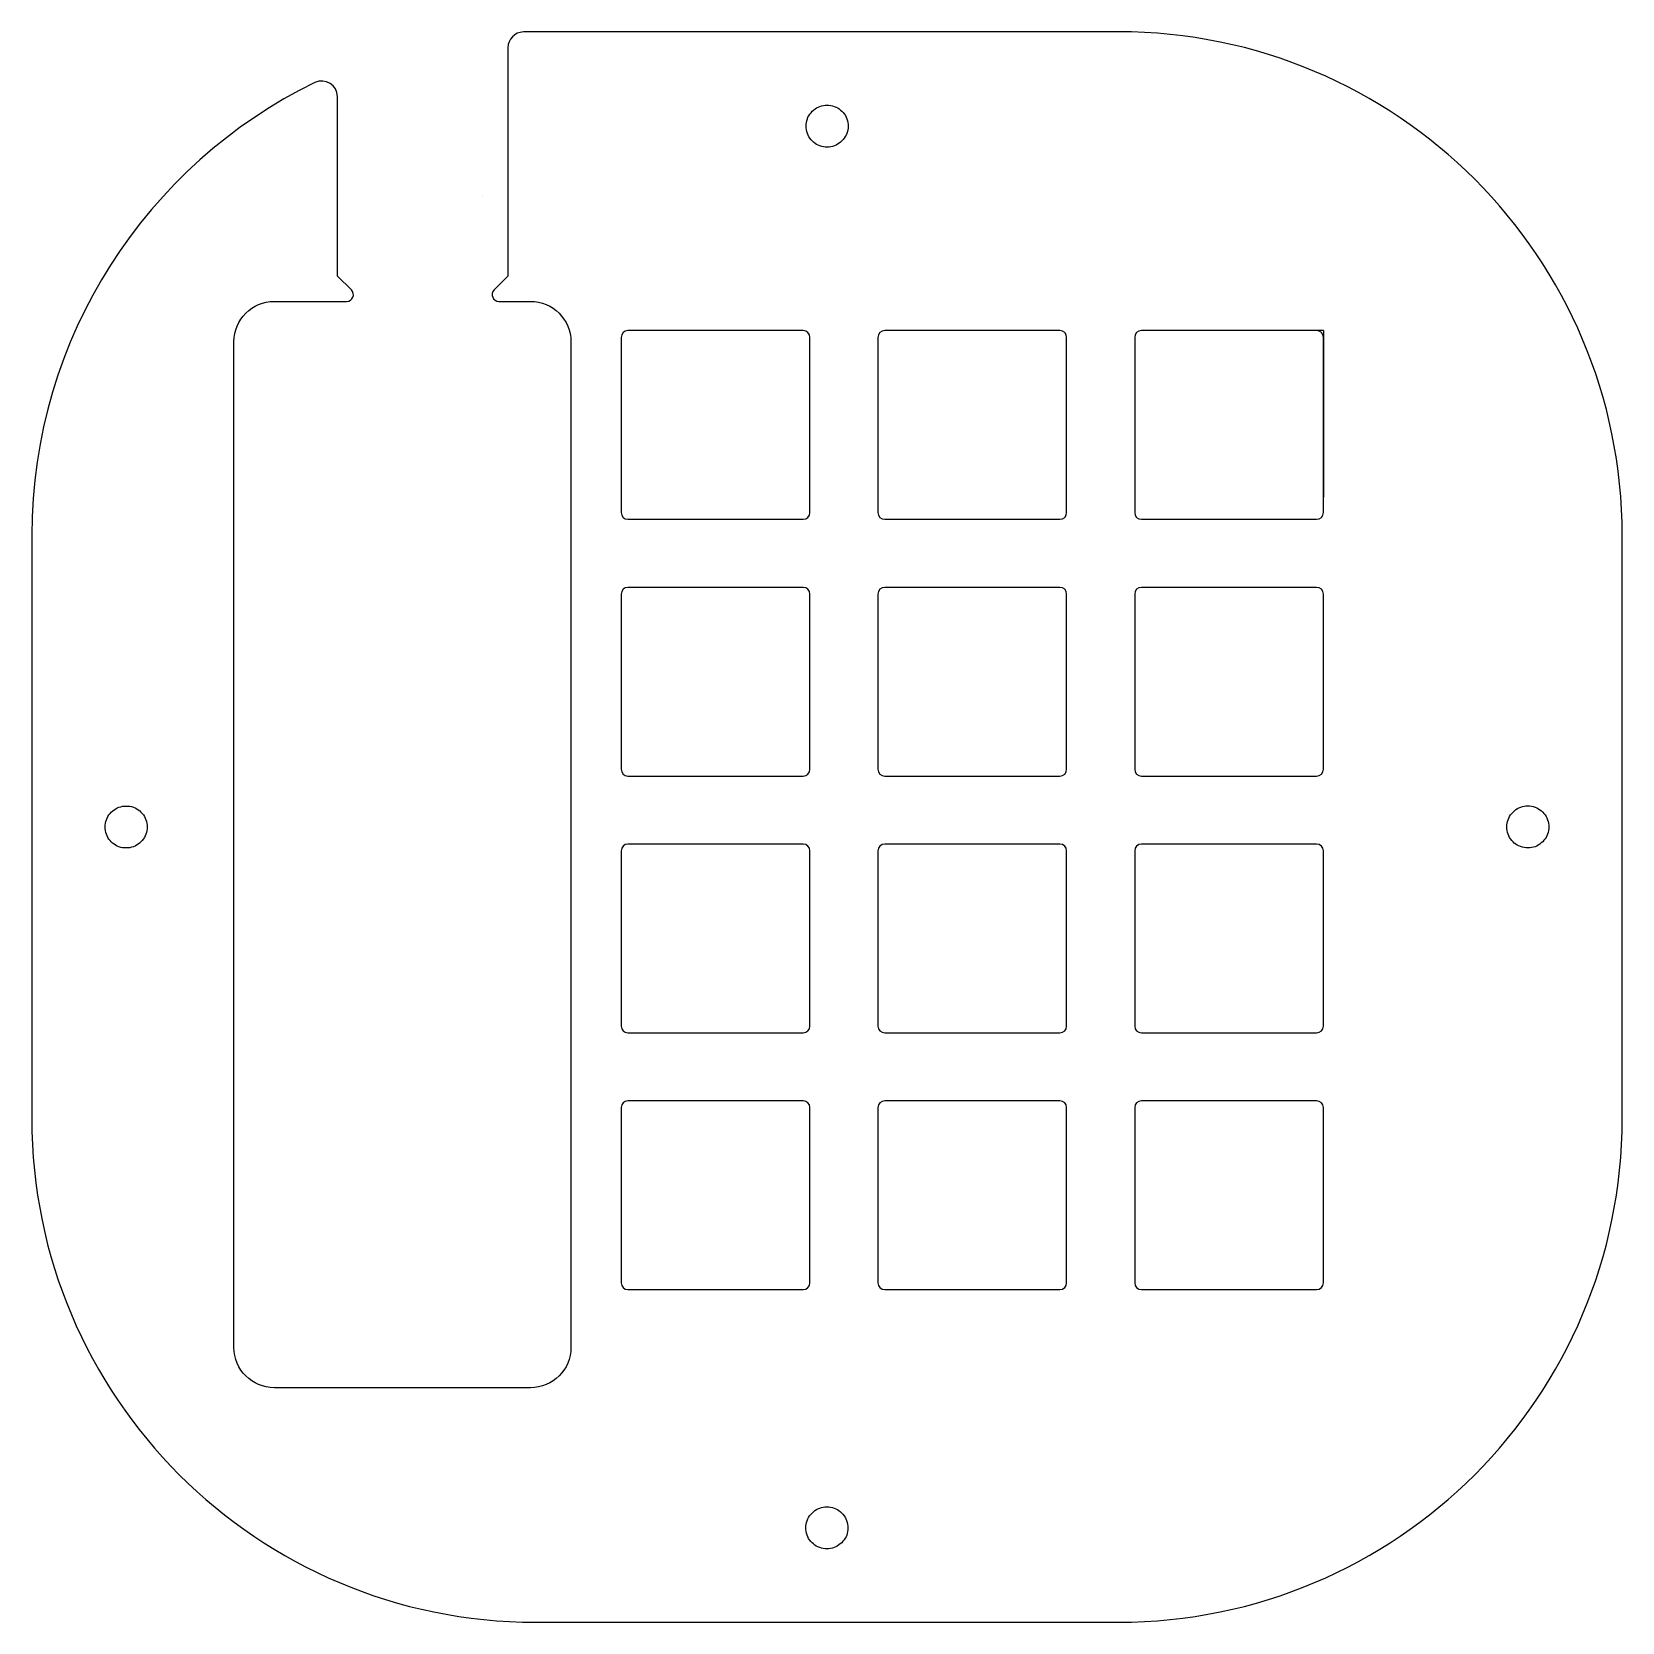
# Model space of a CAD drawing. Header units: millimetres. Extents: x 0 to 118, y 82 to 200.
import ezdxf

# ---------------------------------------------------------------- set-up
doc = ezdxf.new("R2010")
doc.units = ezdxf.units.MM
doc.header["$MEASUREMENT"] = 0
doc.layers.add('plate', color=7, linetype='Continuous')

# ---------------------------------------------------------------- blocks, each defined once
blk = doc.blocks.new('block 2')
at = {"layer": 'plate', "color": 5, "lineweight": 25, "true_color": 0x0000ff}
blk.add_open_spline([(43.73, 164.33), (43.73, 164.05), (43.95, 163.83), (44.23, 163.83)], degree=3, dxfattribs=at)
blk = doc.blocks.new('block 3')
at = {"layer": 'plate', "color": 5, "lineweight": 25, "true_color": 0x0000ff}
blk.add_open_spline([(57.23, 163.83), (57.51, 163.83), (57.73, 164.05), (57.73, 164.33)], degree=3, dxfattribs=at)
blk = doc.blocks.new('block 4')
at = {"layer": 'plate', "color": 5, "lineweight": 25, "true_color": 0x0000ff}
blk.add_open_spline([(57.73, 177.33), (57.73, 177.61), (57.51, 177.83), (57.23, 177.83)], degree=3, dxfattribs=at)
blk = doc.blocks.new('block 5')
at = {"layer": 'plate', "color": 5, "lineweight": 25, "true_color": 0x0000ff}
blk.add_open_spline([(44.23, 177.83), (43.95, 177.83), (43.73, 177.61), (43.73, 177.33)], degree=3, dxfattribs=at)
blk = doc.blocks.new('block 6')
at = {"layer": 'plate', "color": 5, "lineweight": 25, "true_color": 0x0000ff}
blk.add_lwpolyline([(44.23, 163.83), (57.23, 163.83)], dxfattribs=at)
blk = doc.blocks.new('block 7')
at = {"layer": 'plate', "color": 5, "lineweight": 25, "true_color": 0x0000ff}
blk.add_lwpolyline([(57.23, 177.83), (44.23, 177.83)], dxfattribs=at)
blk = doc.blocks.new('block 8')
at = {"layer": 'plate', "color": 5, "lineweight": 25, "true_color": 0x0000ff}
blk.add_lwpolyline([(57.73, 164.33), (57.73, 177.33)], dxfattribs=at)
blk = doc.blocks.new('block 9')
at = {"layer": 'plate', "color": 5, "lineweight": 25, "true_color": 0x0000ff}
blk.add_lwpolyline([(43.73, 177.33), (43.73, 164.33)], dxfattribs=at)
blk = doc.blocks.new('block 10')
at = {"layer": 'plate', "color": 5, "lineweight": 25, "true_color": 0x0000ff}
blk.add_open_spline([(62.78, 164.33), (62.78, 164.05), (63, 163.83), (63.28, 163.83)], degree=3, dxfattribs=at)
blk = doc.blocks.new('block 11')
at = {"layer": 'plate', "color": 5, "lineweight": 25, "true_color": 0x0000ff}
blk.add_open_spline([(76.28, 163.83), (76.56, 163.83), (76.78, 164.05), (76.78, 164.33)], degree=3, dxfattribs=at)
blk = doc.blocks.new('block 12')
at = {"layer": 'plate', "color": 5, "lineweight": 25, "true_color": 0x0000ff}
blk.add_open_spline([(76.78, 177.33), (76.78, 177.61), (76.56, 177.83), (76.28, 177.83)], degree=3, dxfattribs=at)
blk = doc.blocks.new('block 13')
at = {"layer": 'plate', "color": 5, "lineweight": 25, "true_color": 0x0000ff}
blk.add_open_spline([(63.28, 177.83), (63, 177.83), (62.78, 177.61), (62.78, 177.33)], degree=3, dxfattribs=at)
blk = doc.blocks.new('block 14')
at = {"layer": 'plate', "color": 5, "lineweight": 25, "true_color": 0x0000ff}
blk.add_lwpolyline([(63.28, 163.83), (76.28, 163.83)], dxfattribs=at)
blk = doc.blocks.new('block 15')
at = {"layer": 'plate', "color": 5, "lineweight": 25, "true_color": 0x0000ff}
blk.add_lwpolyline([(76.28, 177.83), (63.28, 177.83)], dxfattribs=at)
blk = doc.blocks.new('block 16')
at = {"layer": 'plate', "color": 5, "lineweight": 25, "true_color": 0x0000ff}
blk.add_lwpolyline([(76.78, 164.33), (76.78, 177.33)], dxfattribs=at)
blk = doc.blocks.new('block 17')
at = {"layer": 'plate', "color": 5, "lineweight": 25, "true_color": 0x0000ff}
blk.add_lwpolyline([(62.78, 177.33), (62.78, 164.33)], dxfattribs=at)
blk = doc.blocks.new('block 18')
at = {"layer": 'plate', "color": 5, "lineweight": 25, "true_color": 0x0000ff}
blk.add_open_spline([(81.83, 164.33), (81.83, 164.05), (82.05, 163.83), (82.33, 163.83)], degree=3, dxfattribs=at)
blk = doc.blocks.new('block 19')
at = {"layer": 'plate', "color": 5, "lineweight": 25, "true_color": 0x0000ff}
blk.add_open_spline([(95.33, 163.83), (95.61, 163.83), (95.83, 164.05), (95.83, 164.33)], degree=3, dxfattribs=at)
blk = doc.blocks.new('block 20')
at = {"layer": 'plate', "color": 5, "lineweight": 25, "true_color": 0x0000ff}
blk.add_open_spline([(95.83, 177.33), (95.83, 177.61), (95.61, 177.83), (95.33, 177.83)], degree=3, dxfattribs=at)
blk = doc.blocks.new('block 21')
at = {"layer": 'plate', "color": 5, "lineweight": 25, "true_color": 0x0000ff}
blk.add_open_spline([(82.33, 177.83), (82.05, 177.83), (81.83, 177.61), (81.83, 177.33)], degree=3, dxfattribs=at)
blk = doc.blocks.new('block 22')
at = {"layer": 'plate', "color": 5, "lineweight": 25, "true_color": 0x0000ff}
blk.add_lwpolyline([(82.33, 163.83), (95.33, 163.83)], dxfattribs=at)
blk = doc.blocks.new('block 23')
at = {"layer": 'plate', "color": 5, "lineweight": 25, "true_color": 0x0000ff}
blk.add_lwpolyline([(95.33, 177.83), (82.33, 177.83)], dxfattribs=at)
blk = doc.blocks.new('block 24')
at = {"layer": 'plate', "color": 5, "lineweight": 25, "true_color": 0x0000ff}
blk.add_lwpolyline([(95.83, 164.33), (95.83, 177.33)], dxfattribs=at)
blk = doc.blocks.new('block 25')
at = {"layer": 'plate', "color": 5, "lineweight": 25, "true_color": 0x0000ff}
blk.add_lwpolyline([(81.83, 177.33), (81.83, 164.33)], dxfattribs=at)
blk = doc.blocks.new('block 26')
at = {"layer": 'plate', "color": 5, "lineweight": 25, "true_color": 0x0000ff}
blk.add_open_spline([(43.73, 145.28), (43.73, 145), (43.95, 144.78), (44.23, 144.78)], degree=3, dxfattribs=at)
blk = doc.blocks.new('block 27')
at = {"layer": 'plate', "color": 5, "lineweight": 25, "true_color": 0x0000ff}
blk.add_open_spline([(57.23, 144.78), (57.51, 144.78), (57.73, 145), (57.73, 145.28)], degree=3, dxfattribs=at)
blk = doc.blocks.new('block 28')
at = {"layer": 'plate', "color": 5, "lineweight": 25, "true_color": 0x0000ff}
blk.add_open_spline([(57.73, 158.28), (57.73, 158.56), (57.51, 158.78), (57.23, 158.78)], degree=3, dxfattribs=at)
blk = doc.blocks.new('block 29')
at = {"layer": 'plate', "color": 5, "lineweight": 25, "true_color": 0x0000ff}
blk.add_open_spline([(44.23, 158.78), (43.95, 158.78), (43.73, 158.56), (43.73, 158.28)], degree=3, dxfattribs=at)
blk = doc.blocks.new('block 30')
at = {"layer": 'plate', "color": 5, "lineweight": 25, "true_color": 0x0000ff}
blk.add_lwpolyline([(44.23, 144.78), (57.23, 144.78)], dxfattribs=at)
blk = doc.blocks.new('block 31')
at = {"layer": 'plate', "color": 5, "lineweight": 25, "true_color": 0x0000ff}
blk.add_lwpolyline([(57.23, 158.78), (44.23, 158.78)], dxfattribs=at)
blk = doc.blocks.new('block 32')
at = {"layer": 'plate', "color": 5, "lineweight": 25, "true_color": 0x0000ff}
blk.add_lwpolyline([(57.73, 145.28), (57.73, 158.28)], dxfattribs=at)
blk = doc.blocks.new('block 33')
at = {"layer": 'plate', "color": 5, "lineweight": 25, "true_color": 0x0000ff}
blk.add_lwpolyline([(43.73, 158.28), (43.73, 145.28)], dxfattribs=at)
blk = doc.blocks.new('block 34')
at = {"layer": 'plate', "color": 5, "lineweight": 25, "true_color": 0x0000ff}
blk.add_open_spline([(62.78, 145.28), (62.78, 145), (63, 144.78), (63.28, 144.78)], degree=3, dxfattribs=at)
blk = doc.blocks.new('block 35')
at = {"layer": 'plate', "color": 5, "lineweight": 25, "true_color": 0x0000ff}
blk.add_open_spline([(76.28, 144.78), (76.56, 144.78), (76.78, 145), (76.78, 145.28)], degree=3, dxfattribs=at)
blk = doc.blocks.new('block 36')
at = {"layer": 'plate', "color": 5, "lineweight": 25, "true_color": 0x0000ff}
blk.add_open_spline([(76.78, 158.28), (76.78, 158.56), (76.56, 158.78), (76.28, 158.78)], degree=3, dxfattribs=at)
blk = doc.blocks.new('block 37')
at = {"layer": 'plate', "color": 5, "lineweight": 25, "true_color": 0x0000ff}
blk.add_open_spline([(63.28, 158.78), (63, 158.78), (62.78, 158.56), (62.78, 158.28)], degree=3, dxfattribs=at)
blk = doc.blocks.new('block 38')
at = {"layer": 'plate', "color": 5, "lineweight": 25, "true_color": 0x0000ff}
blk.add_lwpolyline([(63.28, 144.78), (76.28, 144.78)], dxfattribs=at)
blk = doc.blocks.new('block 39')
at = {"layer": 'plate', "color": 5, "lineweight": 25, "true_color": 0x0000ff}
blk.add_lwpolyline([(76.28, 158.78), (63.28, 158.78)], dxfattribs=at)
blk = doc.blocks.new('block 40')
at = {"layer": 'plate', "color": 5, "lineweight": 25, "true_color": 0x0000ff}
blk.add_lwpolyline([(76.78, 145.28), (76.78, 158.28)], dxfattribs=at)
blk = doc.blocks.new('block 41')
at = {"layer": 'plate', "color": 5, "lineweight": 25, "true_color": 0x0000ff}
blk.add_lwpolyline([(62.78, 158.28), (62.78, 145.28)], dxfattribs=at)
blk = doc.blocks.new('block 42')
at = {"layer": 'plate', "color": 5, "lineweight": 25, "true_color": 0x0000ff}
blk.add_open_spline([(81.83, 145.28), (81.83, 145), (82.05, 144.78), (82.33, 144.78)], degree=3, dxfattribs=at)
blk = doc.blocks.new('block 43')
at = {"layer": 'plate', "color": 5, "lineweight": 25, "true_color": 0x0000ff}
blk.add_open_spline([(95.33, 144.78), (95.61, 144.78), (95.83, 145), (95.83, 145.28)], degree=3, dxfattribs=at)
blk = doc.blocks.new('block 44')
at = {"layer": 'plate', "color": 5, "lineweight": 25, "true_color": 0x0000ff}
blk.add_open_spline([(95.83, 158.28), (95.83, 158.56), (95.61, 158.78), (95.33, 158.78)], degree=3, dxfattribs=at)
blk = doc.blocks.new('block 45')
at = {"layer": 'plate', "color": 5, "lineweight": 25, "true_color": 0x0000ff}
blk.add_open_spline([(82.33, 158.78), (82.05, 158.78), (81.83, 158.56), (81.83, 158.28)], degree=3, dxfattribs=at)
blk = doc.blocks.new('block 46')
at = {"layer": 'plate', "color": 5, "lineweight": 25, "true_color": 0x0000ff}
blk.add_lwpolyline([(82.33, 144.78), (95.33, 144.78)], dxfattribs=at)
blk = doc.blocks.new('block 47')
at = {"layer": 'plate', "color": 5, "lineweight": 25, "true_color": 0x0000ff}
blk.add_lwpolyline([(95.33, 158.78), (82.33, 158.78)], dxfattribs=at)
blk = doc.blocks.new('block 48')
at = {"layer": 'plate', "color": 5, "lineweight": 25, "true_color": 0x0000ff}
blk.add_lwpolyline([(95.83, 145.28), (95.83, 158.28)], dxfattribs=at)
blk = doc.blocks.new('block 49')
at = {"layer": 'plate', "color": 5, "lineweight": 25, "true_color": 0x0000ff}
blk.add_lwpolyline([(81.83, 158.28), (81.83, 145.28)], dxfattribs=at)
blk = doc.blocks.new('block 50')
at = {"layer": 'plate', "color": 5, "lineweight": 25, "true_color": 0x0000ff}
blk.add_open_spline([(43.73, 126.23), (43.73, 125.95), (43.95, 125.73), (44.23, 125.73)], degree=3, dxfattribs=at)
blk = doc.blocks.new('block 51')
at = {"layer": 'plate', "color": 5, "lineweight": 25, "true_color": 0x0000ff}
blk.add_open_spline([(57.23, 125.73), (57.51, 125.73), (57.73, 125.95), (57.73, 126.23)], degree=3, dxfattribs=at)
blk = doc.blocks.new('block 52')
at = {"layer": 'plate', "color": 5, "lineweight": 25, "true_color": 0x0000ff}
blk.add_open_spline([(57.73, 139.23), (57.73, 139.51), (57.51, 139.73), (57.23, 139.73)], degree=3, dxfattribs=at)
blk = doc.blocks.new('block 53')
at = {"layer": 'plate', "color": 5, "lineweight": 25, "true_color": 0x0000ff}
blk.add_open_spline([(44.23, 139.73), (43.95, 139.73), (43.73, 139.51), (43.73, 139.23)], degree=3, dxfattribs=at)
blk = doc.blocks.new('block 54')
at = {"layer": 'plate', "color": 5, "lineweight": 25, "true_color": 0x0000ff}
blk.add_lwpolyline([(44.23, 125.73), (57.23, 125.73)], dxfattribs=at)
blk = doc.blocks.new('block 55')
at = {"layer": 'plate', "color": 5, "lineweight": 25, "true_color": 0x0000ff}
blk.add_lwpolyline([(57.23, 139.73), (44.23, 139.73)], dxfattribs=at)
blk = doc.blocks.new('block 56')
at = {"layer": 'plate', "color": 5, "lineweight": 25, "true_color": 0x0000ff}
blk.add_lwpolyline([(57.73, 126.23), (57.73, 139.23)], dxfattribs=at)
blk = doc.blocks.new('block 57')
at = {"layer": 'plate', "color": 5, "lineweight": 25, "true_color": 0x0000ff}
blk.add_lwpolyline([(43.73, 139.23), (43.73, 126.23)], dxfattribs=at)
blk = doc.blocks.new('block 58')
at = {"layer": 'plate', "color": 5, "lineweight": 25, "true_color": 0x0000ff}
blk.add_open_spline([(62.78, 126.23), (62.78, 125.95), (63, 125.73), (63.28, 125.73)], degree=3, dxfattribs=at)
blk = doc.blocks.new('block 59')
at = {"layer": 'plate', "color": 5, "lineweight": 25, "true_color": 0x0000ff}
blk.add_open_spline([(76.28, 125.73), (76.56, 125.73), (76.78, 125.95), (76.78, 126.23)], degree=3, dxfattribs=at)
blk = doc.blocks.new('block 60')
at = {"layer": 'plate', "color": 5, "lineweight": 25, "true_color": 0x0000ff}
blk.add_open_spline([(76.78, 139.23), (76.78, 139.51), (76.56, 139.73), (76.28, 139.73)], degree=3, dxfattribs=at)
blk = doc.blocks.new('block 61')
at = {"layer": 'plate', "color": 5, "lineweight": 25, "true_color": 0x0000ff}
blk.add_open_spline([(63.28, 139.73), (63, 139.73), (62.78, 139.51), (62.78, 139.23)], degree=3, dxfattribs=at)
blk = doc.blocks.new('block 62')
at = {"layer": 'plate', "color": 5, "lineweight": 25, "true_color": 0x0000ff}
blk.add_lwpolyline([(63.28, 125.73), (76.28, 125.73)], dxfattribs=at)
blk = doc.blocks.new('block 63')
at = {"layer": 'plate', "color": 5, "lineweight": 25, "true_color": 0x0000ff}
blk.add_lwpolyline([(76.28, 139.73), (63.28, 139.73)], dxfattribs=at)
blk = doc.blocks.new('block 64')
at = {"layer": 'plate', "color": 5, "lineweight": 25, "true_color": 0x0000ff}
blk.add_lwpolyline([(76.78, 126.23), (76.78, 139.23)], dxfattribs=at)
blk = doc.blocks.new('block 65')
at = {"layer": 'plate', "color": 5, "lineweight": 25, "true_color": 0x0000ff}
blk.add_lwpolyline([(62.78, 139.23), (62.78, 126.23)], dxfattribs=at)
blk = doc.blocks.new('block 66')
at = {"layer": 'plate', "color": 5, "lineweight": 25, "true_color": 0x0000ff}
blk.add_open_spline([(81.83, 126.23), (81.83, 125.95), (82.05, 125.73), (82.33, 125.73)], degree=3, dxfattribs=at)
blk = doc.blocks.new('block 67')
at = {"layer": 'plate', "color": 5, "lineweight": 25, "true_color": 0x0000ff}
blk.add_open_spline([(95.33, 125.73), (95.61, 125.73), (95.83, 125.95), (95.83, 126.23)], degree=3, dxfattribs=at)
blk = doc.blocks.new('block 68')
at = {"layer": 'plate', "color": 5, "lineweight": 25, "true_color": 0x0000ff}
blk.add_open_spline([(95.83, 139.23), (95.83, 139.51), (95.61, 139.73), (95.33, 139.73)], degree=3, dxfattribs=at)
blk = doc.blocks.new('block 69')
at = {"layer": 'plate', "color": 5, "lineweight": 25, "true_color": 0x0000ff}
blk.add_open_spline([(82.33, 139.73), (82.05, 139.73), (81.83, 139.51), (81.83, 139.23)], degree=3, dxfattribs=at)
blk = doc.blocks.new('block 70')
at = {"layer": 'plate', "color": 5, "lineweight": 25, "true_color": 0x0000ff}
blk.add_lwpolyline([(82.33, 125.73), (95.33, 125.73)], dxfattribs=at)
blk = doc.blocks.new('block 71')
at = {"layer": 'plate', "color": 5, "lineweight": 25, "true_color": 0x0000ff}
blk.add_lwpolyline([(95.33, 139.73), (82.33, 139.73)], dxfattribs=at)
blk = doc.blocks.new('block 72')
at = {"layer": 'plate', "color": 5, "lineweight": 25, "true_color": 0x0000ff}
blk.add_lwpolyline([(95.83, 126.23), (95.83, 139.23)], dxfattribs=at)
blk = doc.blocks.new('block 73')
at = {"layer": 'plate', "color": 5, "lineweight": 25, "true_color": 0x0000ff}
blk.add_lwpolyline([(81.83, 139.23), (81.83, 126.23)], dxfattribs=at)
blk = doc.blocks.new('block 74')
at = {"layer": 'plate', "color": 5, "lineweight": 25, "true_color": 0x0000ff}
blk.add_open_spline([(43.73, 107.18), (43.73, 106.9), (43.95, 106.68), (44.23, 106.68)], degree=3, dxfattribs=at)
blk = doc.blocks.new('block 75')
at = {"layer": 'plate', "color": 5, "lineweight": 25, "true_color": 0x0000ff}
blk.add_open_spline([(57.23, 106.68), (57.51, 106.68), (57.73, 106.9), (57.73, 107.18)], degree=3, dxfattribs=at)
blk = doc.blocks.new('block 76')
at = {"layer": 'plate', "color": 5, "lineweight": 25, "true_color": 0x0000ff}
blk.add_open_spline([(57.73, 120.18), (57.73, 120.46), (57.51, 120.68), (57.23, 120.68)], degree=3, dxfattribs=at)
blk = doc.blocks.new('block 77')
at = {"layer": 'plate', "color": 5, "lineweight": 25, "true_color": 0x0000ff}
blk.add_open_spline([(44.23, 120.68), (43.95, 120.68), (43.73, 120.46), (43.73, 120.18)], degree=3, dxfattribs=at)
blk = doc.blocks.new('block 78')
at = {"layer": 'plate', "color": 5, "lineweight": 25, "true_color": 0x0000ff}
blk.add_lwpolyline([(44.23, 106.68), (57.23, 106.68)], dxfattribs=at)
blk = doc.blocks.new('block 79')
at = {"layer": 'plate', "color": 5, "lineweight": 25, "true_color": 0x0000ff}
blk.add_lwpolyline([(57.23, 120.68), (44.23, 120.68)], dxfattribs=at)
blk = doc.blocks.new('block 80')
at = {"layer": 'plate', "color": 5, "lineweight": 25, "true_color": 0x0000ff}
blk.add_lwpolyline([(57.73, 107.18), (57.73, 120.18)], dxfattribs=at)
blk = doc.blocks.new('block 81')
at = {"layer": 'plate', "color": 5, "lineweight": 25, "true_color": 0x0000ff}
blk.add_lwpolyline([(43.73, 120.18), (43.73, 107.18)], dxfattribs=at)
blk = doc.blocks.new('block 82')
at = {"layer": 'plate', "color": 5, "lineweight": 25, "true_color": 0x0000ff}
blk.add_open_spline([(62.78, 107.18), (62.78, 106.9), (63, 106.68), (63.28, 106.68)], degree=3, dxfattribs=at)
blk = doc.blocks.new('block 83')
at = {"layer": 'plate', "color": 5, "lineweight": 25, "true_color": 0x0000ff}
blk.add_open_spline([(76.28, 106.68), (76.56, 106.68), (76.78, 106.9), (76.78, 107.18)], degree=3, dxfattribs=at)
blk = doc.blocks.new('block 84')
at = {"layer": 'plate', "color": 5, "lineweight": 25, "true_color": 0x0000ff}
blk.add_open_spline([(76.78, 120.18), (76.78, 120.46), (76.56, 120.68), (76.28, 120.68)], degree=3, dxfattribs=at)
blk = doc.blocks.new('block 85')
at = {"layer": 'plate', "color": 5, "lineweight": 25, "true_color": 0x0000ff}
blk.add_open_spline([(63.28, 120.68), (63, 120.68), (62.78, 120.46), (62.78, 120.18)], degree=3, dxfattribs=at)
blk = doc.blocks.new('block 86')
at = {"layer": 'plate', "color": 5, "lineweight": 25, "true_color": 0x0000ff}
blk.add_lwpolyline([(63.28, 106.68), (76.28, 106.68)], dxfattribs=at)
blk = doc.blocks.new('block 87')
at = {"layer": 'plate', "color": 5, "lineweight": 25, "true_color": 0x0000ff}
blk.add_lwpolyline([(76.28, 120.68), (63.28, 120.68)], dxfattribs=at)
blk = doc.blocks.new('block 88')
at = {"layer": 'plate', "color": 5, "lineweight": 25, "true_color": 0x0000ff}
blk.add_lwpolyline([(76.78, 107.18), (76.78, 120.18)], dxfattribs=at)
blk = doc.blocks.new('block 89')
at = {"layer": 'plate', "color": 5, "lineweight": 25, "true_color": 0x0000ff}
blk.add_lwpolyline([(62.78, 120.18), (62.78, 107.18)], dxfattribs=at)
blk = doc.blocks.new('block 90')
at = {"layer": 'plate', "color": 5, "lineweight": 25, "true_color": 0x0000ff}
blk.add_open_spline([(81.83, 107.18), (81.83, 106.9), (82.05, 106.68), (82.33, 106.68)], degree=3, dxfattribs=at)
blk = doc.blocks.new('block 91')
at = {"layer": 'plate', "color": 5, "lineweight": 25, "true_color": 0x0000ff}
blk.add_open_spline([(95.33, 106.68), (95.61, 106.68), (95.83, 106.9), (95.83, 107.18)], degree=3, dxfattribs=at)
blk = doc.blocks.new('block 92')
at = {"layer": 'plate', "color": 5, "lineweight": 25, "true_color": 0x0000ff}
blk.add_open_spline([(95.83, 120.18), (95.83, 120.46), (95.61, 120.68), (95.33, 120.68)], degree=3, dxfattribs=at)
blk = doc.blocks.new('block 93')
at = {"layer": 'plate', "color": 5, "lineweight": 25, "true_color": 0x0000ff}
blk.add_open_spline([(82.33, 120.68), (82.05, 120.68), (81.83, 120.46), (81.83, 120.18)], degree=3, dxfattribs=at)
blk = doc.blocks.new('block 94')
at = {"layer": 'plate', "color": 5, "lineweight": 25, "true_color": 0x0000ff}
blk.add_lwpolyline([(82.33, 106.68), (95.33, 106.68)], dxfattribs=at)
blk = doc.blocks.new('block 95')
at = {"layer": 'plate', "color": 5, "lineweight": 25, "true_color": 0x0000ff}
blk.add_lwpolyline([(95.33, 120.68), (82.33, 120.68)], dxfattribs=at)
blk = doc.blocks.new('block 96')
at = {"layer": 'plate', "color": 5, "lineweight": 25, "true_color": 0x0000ff}
blk.add_lwpolyline([(95.83, 107.18), (95.83, 120.18)], dxfattribs=at)
blk = doc.blocks.new('block 97')
at = {"layer": 'plate', "color": 5, "lineweight": 25, "true_color": 0x0000ff}
blk.add_lwpolyline([(81.83, 120.18), (81.83, 107.18)], dxfattribs=at)
blk = doc.blocks.new('block 98')
at = {"layer": 'plate', "color": 5, "lineweight": 25, "true_color": 0x0000ff}
blk.add_lwpolyline([(95.83, 177.83), (83.8, 177.83)], dxfattribs=at)
blk = doc.blocks.new('block 99')
at = {"layer": 'plate', "color": 5, "lineweight": 25, "true_color": 0x0000ff}
blk.add_lwpolyline([(95.83, 177.83), (95.83, 165.48)], dxfattribs=at)
blk = doc.blocks.new('block 100')
at = {"layer": 'plate', "color": 5, "lineweight": 25, "true_color": 0x0000ff}
blk.add_open_spline([(60.11, 191.9), (60.23, 192.04), (60.34, 192.18), (60.42, 192.34), (60.5, 192.5), (60.55, 192.68), (60.56, 192.86), (60.58, 193.04), (60.56, 193.23), (60.52, 193.4), (60.47, 193.58), (60.39, 193.75), (60.29, 193.9), (60.18, 194.04), (60.05, 194.17), (59.91, 194.28), (59.76, 194.38), (59.59, 194.46), (59.41, 194.51), (59.24, 194.55), (59.05, 194.57), (58.87, 194.55), (58.69, 194.54), (58.51, 194.49), (58.35, 194.41), (58.19, 194.34), (58.03, 194.23), (57.91, 194.1), (57.78, 193.97), (57.67, 193.82), (57.59, 193.66), (57.52, 193.49), (57.47, 193.32), (57.45, 193.14), (57.44, 192.96), (57.45, 192.77), (57.5, 192.6), (57.55, 192.42), (57.63, 192.25), (57.73, 192.1), (57.84, 191.96), (57.96, 191.83), (58.11, 191.72), (58.26, 191.62), (58.43, 191.54), (58.61, 191.49), (58.78, 191.45), (58.96, 191.43), (59.15, 191.45), (59.33, 191.46), (59.51, 191.51), (59.67, 191.58), (59.83, 191.67), (59.97, 191.78), (60.11, 191.9)], degree=3, knots=[0, 0, 0, 0, 1, 1, 1, 2, 2, 2, 3, 3, 3, 4, 4, 4, 5, 5, 5, 6, 6, 6, 7, 7, 7, 8, 8, 8, 9, 9, 9, 10, 10, 10, 11, 11, 11, 12, 12, 12, 13, 13, 13, 14, 14, 14, 15, 15, 15, 16, 16, 16, 17, 17, 17, 18, 18, 18, 18], dxfattribs=at)
blk = doc.blocks.new('block 101')
at = {"layer": 'plate', "color": 5, "lineweight": 25, "true_color": 0x0000ff}
blk.add_open_spline([(8.1, 139.9), (8.22, 140.04), (8.34, 140.18), (8.42, 140.34), (8.49, 140.5), (8.54, 140.68), (8.55, 140.86), (8.57, 141.04), (8.55, 141.23), (8.51, 141.4), (8.46, 141.58), (8.38, 141.75), (8.28, 141.9), (8.17, 142.04), (8.04, 142.17), (7.9, 142.28), (7.75, 142.38), (7.58, 142.46), (7.4, 142.51), (7.23, 142.55), (7.04, 142.57), (6.86, 142.55), (6.68, 142.54), (6.51, 142.49), (6.34, 142.41), (6.18, 142.34), (6.03, 142.23), (5.9, 142.1), (5.77, 141.97), (5.66, 141.82), (5.59, 141.66), (5.51, 141.49), (5.46, 141.32), (5.45, 141.14), (5.43, 140.96), (5.45, 140.77), (5.49, 140.6), (5.54, 140.42), (5.62, 140.25), (5.72, 140.1), (5.83, 139.96), (5.96, 139.83), (6.1, 139.72), (6.25, 139.62), (6.42, 139.54), (6.6, 139.49), (6.77, 139.45), (6.96, 139.43), (7.14, 139.45), (7.32, 139.46), (7.5, 139.51), (7.66, 139.58), (7.82, 139.67), (7.96, 139.78), (8.1, 139.9)], degree=3, knots=[0, 0, 0, 0, 1, 1, 1, 2, 2, 2, 3, 3, 3, 4, 4, 4, 5, 5, 5, 6, 6, 6, 7, 7, 7, 8, 8, 8, 9, 9, 9, 10, 10, 10, 11, 11, 11, 12, 12, 12, 13, 13, 13, 14, 14, 14, 15, 15, 15, 16, 16, 16, 17, 17, 17, 18, 18, 18, 18], dxfattribs=at)
blk = doc.blocks.new('block 102')
at = {"layer": 'plate', "color": 5, "lineweight": 25, "true_color": 0x0000ff}
blk.add_open_spline([(60.09, 87.9), (60.21, 88.04), (60.33, 88.18), (60.41, 88.34), (60.49, 88.5), (60.53, 88.68), (60.55, 88.86), (60.56, 89.04), (60.55, 89.23), (60.5, 89.4), (60.45, 89.58), (60.37, 89.75), (60.27, 89.9), (60.16, 90.04), (60.04, 90.17), (59.89, 90.28), (59.74, 90.38), (59.57, 90.46), (59.4, 90.51), (59.22, 90.55), (59.03, 90.57), (58.85, 90.55), (58.67, 90.54), (58.5, 90.49), (58.33, 90.41), (58.17, 90.34), (58.02, 90.23), (57.89, 90.1), (57.76, 89.97), (57.65, 89.82), (57.58, 89.66), (57.5, 89.49), (57.45, 89.32), (57.44, 89.14), (57.42, 88.96), (57.44, 88.77), (57.48, 88.6), (57.53, 88.42), (57.61, 88.25), (57.71, 88.1), (57.82, 87.96), (57.95, 87.83), (58.09, 87.72), (58.24, 87.62), (58.41, 87.54), (58.59, 87.49), (58.76, 87.45), (58.95, 87.43), (59.13, 87.45), (59.31, 87.46), (59.49, 87.51), (59.65, 87.58), (59.81, 87.67), (59.95, 87.78), (60.09, 87.9)], degree=3, knots=[0, 0, 0, 0, 1, 1, 1, 2, 2, 2, 3, 3, 3, 4, 4, 4, 5, 5, 5, 6, 6, 6, 7, 7, 7, 8, 8, 8, 9, 9, 9, 10, 10, 10, 11, 11, 11, 12, 12, 12, 13, 13, 13, 14, 14, 14, 15, 15, 15, 16, 16, 16, 17, 17, 17, 18, 18, 18, 18], dxfattribs=at)
blk = doc.blocks.new('block 103')
at = {"layer": 'plate', "color": 5, "lineweight": 25, "true_color": 0x0000ff}
blk.add_open_spline([(112.1, 139.9), (112.22, 140.05), (112.34, 140.19), (112.42, 140.35), (112.49, 140.51), (112.54, 140.69), (112.55, 140.87), (112.57, 141.05), (112.55, 141.24), (112.51, 141.41), (112.46, 141.59), (112.38, 141.76), (112.28, 141.9), (112.17, 142.05), (112.04, 142.18), (111.9, 142.28), (111.75, 142.39), (111.58, 142.47), (111.4, 142.51), (111.23, 142.56), (111.04, 142.58), (110.86, 142.56), (110.68, 142.55), (110.51, 142.5), (110.34, 142.42), (110.18, 142.35), (110.03, 142.24), (109.9, 142.11), (109.77, 141.98), (109.66, 141.83), (109.59, 141.66), (109.51, 141.5), (109.46, 141.33), (109.45, 141.15), (109.43, 140.96), (109.45, 140.78), (109.49, 140.6), (109.54, 140.43), (109.62, 140.26), (109.72, 140.11), (109.83, 139.96), (109.96, 139.83), (110.1, 139.73), (110.25, 139.63), (110.42, 139.55), (110.6, 139.5), (110.77, 139.45), (110.96, 139.44), (111.14, 139.45), (111.32, 139.47), (111.5, 139.51), (111.66, 139.59), (111.82, 139.67), (111.96, 139.79), (112.1, 139.9)], degree=3, knots=[0, 0, 0, 0, 1, 1, 1, 2, 2, 2, 3, 3, 3, 4, 4, 4, 5, 5, 5, 6, 6, 6, 7, 7, 7, 8, 8, 8, 9, 9, 9, 10, 10, 10, 11, 11, 11, 12, 12, 12, 13, 13, 13, 14, 14, 14, 15, 15, 15, 16, 16, 16, 17, 17, 17, 18, 18, 18, 18], dxfattribs=at)

msp = doc.modelspace()

# ---------------------------------------------------------------- linework, layer by layer
at = {"layer": 'plate', "color": 5, "lineweight": 25, "true_color": 0x0000ff}
msp.add_lwpolyline([(33.45, 187.78), (33.45, 187.78)], dxfattribs=at)
msp.add_open_spline([(40, 102.39), (40, 102.39), (40, 177), (40, 177), (40, 178.66), (38.65, 180), (37, 180), (37, 180), (34.66, 180), (34.66, 180), (34.21, 180), (33.99, 180.54), (34.3, 180.85), (34.3, 180.85), (35.33, 181.88), (35.33, 181.88), (35.33, 181.88), (35.33, 196.95), (35.33, 196.95), (35.33, 196.95), (35.33, 198.82), (35.33, 198.82), (35.33, 198.82), (35.33, 198.82), (35.33, 198.82), (35.33, 199.45), (35.83, 199.97), (36.47, 199.99), (36.76, 200), (37.06, 200), (37.36, 200), (37.36, 200), (80.64, 200), (80.64, 200), (101.27, 200), (118, 183.27), (118, 162.64), (118, 162.64), (118, 119.36), (118, 119.36), (118, 98.73), (101.27, 82), (80.64, 82), (80.64, 82), (37.36, 82), (37.36, 82), (16.73, 82), (0, 98.73), (0, 119.36), (0, 119.36), (0, 162.64), (0, 162.64), (0, 177.4), (8.56, 190.16), (20.99, 196.23), (21.77, 196.61), (22.68, 196.05), (22.68, 195.18), (22.68, 195.18), (22.68, 195.18), (22.68, 195.18), (22.68, 195.18), (22.68, 181.88), (22.68, 181.88), (22.68, 181.88), (23.71, 180.85), (23.71, 180.85), (24.03, 180.54), (23.8, 180), (23.36, 180), (23.36, 180), (18, 180), (18, 180), (16.34, 180), (15, 178.66), (15, 177), (15, 177), (15, 102.39), (15, 102.39), (15, 100.73), (16.34, 99.39), (18, 99.39), (18, 99.39), (37, 99.39), (37, 99.39), (38.65, 99.39), (40, 100.73), (40, 102.39)], degree=3, knots=[0, 0, 0, 0, 1, 1, 1, 2, 2, 2, 3, 3, 3, 4, 4, 4, 5, 5, 5, 6, 6, 6, 7, 7, 7, 8, 8, 8, 9, 9, 9, 10, 10, 10, 11, 11, 11, 12, 12, 12, 13, 13, 13, 14, 14, 14, 15, 15, 15, 16, 16, 16, 17, 17, 17, 18, 18, 18, 19, 19, 19, 20, 20, 20, 21, 21, 21, 22, 22, 22, 23, 23, 23, 24, 24, 24, 25, 25, 25, 26, 26, 26, 27, 27, 27, 28, 28, 28, 29, 29, 29, 29], dxfattribs=at)

# ---------------------------------------------------------------- block references
at = {"layer": 'plate'}
for name in ['block 100', 'block 5', 'block 9', 'block 7', 'block 4', 'block 8', 'block 13', 'block 17', 'block 15', 'block 12', 'block 16', 'block 21', 'block 25', 'block 23', 'block 98', 'block 20', 'block 99', 'block 24', 'block 2', 'block 3', 'block 10', 'block 11', 'block 18', 'block 19', 'block 6', 'block 14', 'block 22', 'block 29', 'block 33', 'block 31', 'block 28', 'block 32', 'block 37', 'block 41', 'block 39', 'block 36', 'block 40', 'block 45', 'block 49', 'block 47', 'block 44', 'block 48', 'block 26', 'block 27', 'block 34', 'block 35', 'block 42', 'block 43', 'block 30', 'block 38', 'block 46', 'block 101', 'block 103', 'block 53', 'block 55', 'block 52', 'block 61', 'block 63', 'block 60', 'block 69', 'block 71', 'block 68', 'block 57', 'block 56', 'block 65', 'block 64', 'block 73', 'block 72', 'block 50', 'block 54', 'block 51', 'block 58', 'block 62', 'block 59', 'block 66', 'block 70', 'block 67', 'block 77', 'block 79', 'block 76', 'block 85', 'block 87', 'block 84', 'block 93', 'block 95', 'block 92', 'block 81', 'block 80', 'block 89', 'block 88', 'block 97', 'block 96', 'block 74', 'block 78', 'block 75', 'block 82', 'block 86', 'block 83', 'block 90', 'block 94', 'block 91', 'block 102']:
    msp.add_blockref(name, (0, 0), dxfattribs=at)

doc.saveas('drawing.dxf')
